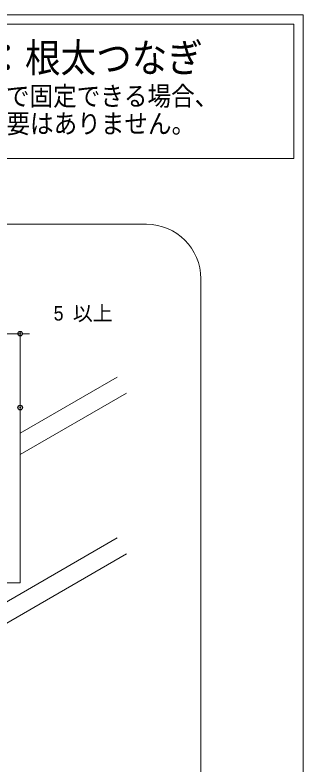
# Model space of a CAD drawing. Units: millimetres, scale not verified. Extents: x -4750 to 4750, y -3000 to 3000.
# Drawn here: x -656 to -500, y 1026.8 to 1432.5 of the extents above; entities that cross this region are included whole.
import ezdxf
from ezdxf.enums import TextEntityAlignment as Align

# ---------------------------------------------------------------- set-up
doc = ezdxf.new("R2010")
doc.units = ezdxf.units.MM
doc.header["$LTSCALE"] = 5
doc.header["$PDMODE"] = 32
doc.header["$PDSIZE"] = 2.5
for name, color, linetype, lineweight in [('0-3_一般', 7, 'Continuous', 9), ('0-4_0', 7, 'Continuous', 9), ('0-5_図枠', 7, 'Continuous', 9), ('0-6_文字', 7, 'Continuous', 9), ('0-7_寸法', 7, 'Continuous', 9)]:
    doc.layers.add(name, color=color, linetype=linetype, lineweight=lineweight)
doc.layers.add('0-9_Defpoints', color=7, linetype='Continuous')
doc.styles.add('Osaka', font='')
doc.styles.add('ＭＳ ゴシック', font='')
doc.styles.get('Osaka').set_extended_font_data('Osaka')
doc.styles.get('ＭＳ ゴシック').set_extended_font_data('MS Gothic')

# ---------------------------------------------------------------- blocks, each defined once
blk = doc.blocks.new('_DOT')
at = {"layer": '0-4_0'}
for p, q in [((-10, 0), (-20, 0)), ((-5, 0), (5, 0))]:
    blk.add_line(p, q, dxfattribs=at)

msp = doc.modelspace()

# ---------------------------------------------------------------- linework, layer by layer
at = {"layer": '0-3_一般'}
for p, q in [((-1371.837, 1319.288), (-584.787, 1319.288)), ((-555.312, 1289.813), (-555.312, 972.679)), ((-653.178, 1125.234), (-653.178, 1261.288)), ((-653.178, 1125.234), (-905.064, 1125.234))]:
    msp.add_line(p, q, dxfattribs=at)
at = {"layer": '0-3_一般', "color": 134}
for p, q in [((-600.582, 1236.619), (-653.178, 1206.252)), ((-595.582, 1227.959), (-653.178, 1194.705)), ((-600.582, 1149.619), (-698.831, 1092.895)), ((-595.582, 1140.959), (-678.831, 1092.895))]:
    msp.add_line(p, q, dxfattribs=at)
at = {"layer": '0-3_一般'}
msp.add_arc((-584.787, 1289.813), 29.475, 0, 90, dxfattribs=at)
at = {"layer": '0-5_図枠'}
msp.add_lwpolyline([(-2500, 1432.499), (-500, 1432.499), (-500, 132.499), (-2500, 132.499)], close=True, dxfattribs=at)
at = {"layer": '0-7_寸法'}
for p, q in [((-663.178, 1260.096), (-653.178, 1260.096)), ((-653.178, 1225.096), (-653.178, 1260.096)), ((-650.675, 1260.096), (-648.171, 1260.096))]:
    msp.add_line(p, q, dxfattribs=at)
msp.add_lwpolyline([(-811, 1427.499), (-505, 1427.499), (-505, 1354.945), (-811, 1354.945)], close=True, dxfattribs=at)
at = {"layer": '0-9_Defpoints'}
for p in [(-653.178, 1260.096), (-653.178, 1220.096)]:
    msp.add_point(p, dxfattribs=at)

# ---------------------------------------------------------------- block references
at = {"layer": '0-7_寸法', "xscale": 0.1251862, "yscale": 0.1251862, "rotation": 180}
msp.add_blockref('_DOT', (-653.178, 1260.096), dxfattribs=at)

# ---------------------------------------------------------------- texts
at = {"layer": '0-6_文字', "style": 'ＭＳ ゴシック', "width": 0.9}
for s, height, p in [('〔シングル工法〕：根太つなぎ', 15.69, (-823.903, 1396.808)), ('束材をコンクリートビスで固定できる場合、', 10.41, (-801.469, 1380.32)), ('根太つなぎ材を入れる必要はありません。', 10.41, (-801.194, 1365.387))]:
    msp.add_text(s, height=height, dxfattribs=at).set_placement(p, align=Align.BOTTOM_LEFT)
at = {"layer": '0-7_寸法', "style": 'Osaka', "width": 0.9}
msp.add_text('5', height=7.918, dxfattribs=at).set_placement((-635.024, 1264.808), align=Align.BOTTOM_LEFT)
at = {"layer": '0-7_寸法', "style": 'Osaka'}
msp.add_text('以上', height=7.918, dxfattribs=at).set_placement((-624.682, 1264.808), align=Align.BOTTOM_LEFT)

doc.saveas('drawing.dxf')
